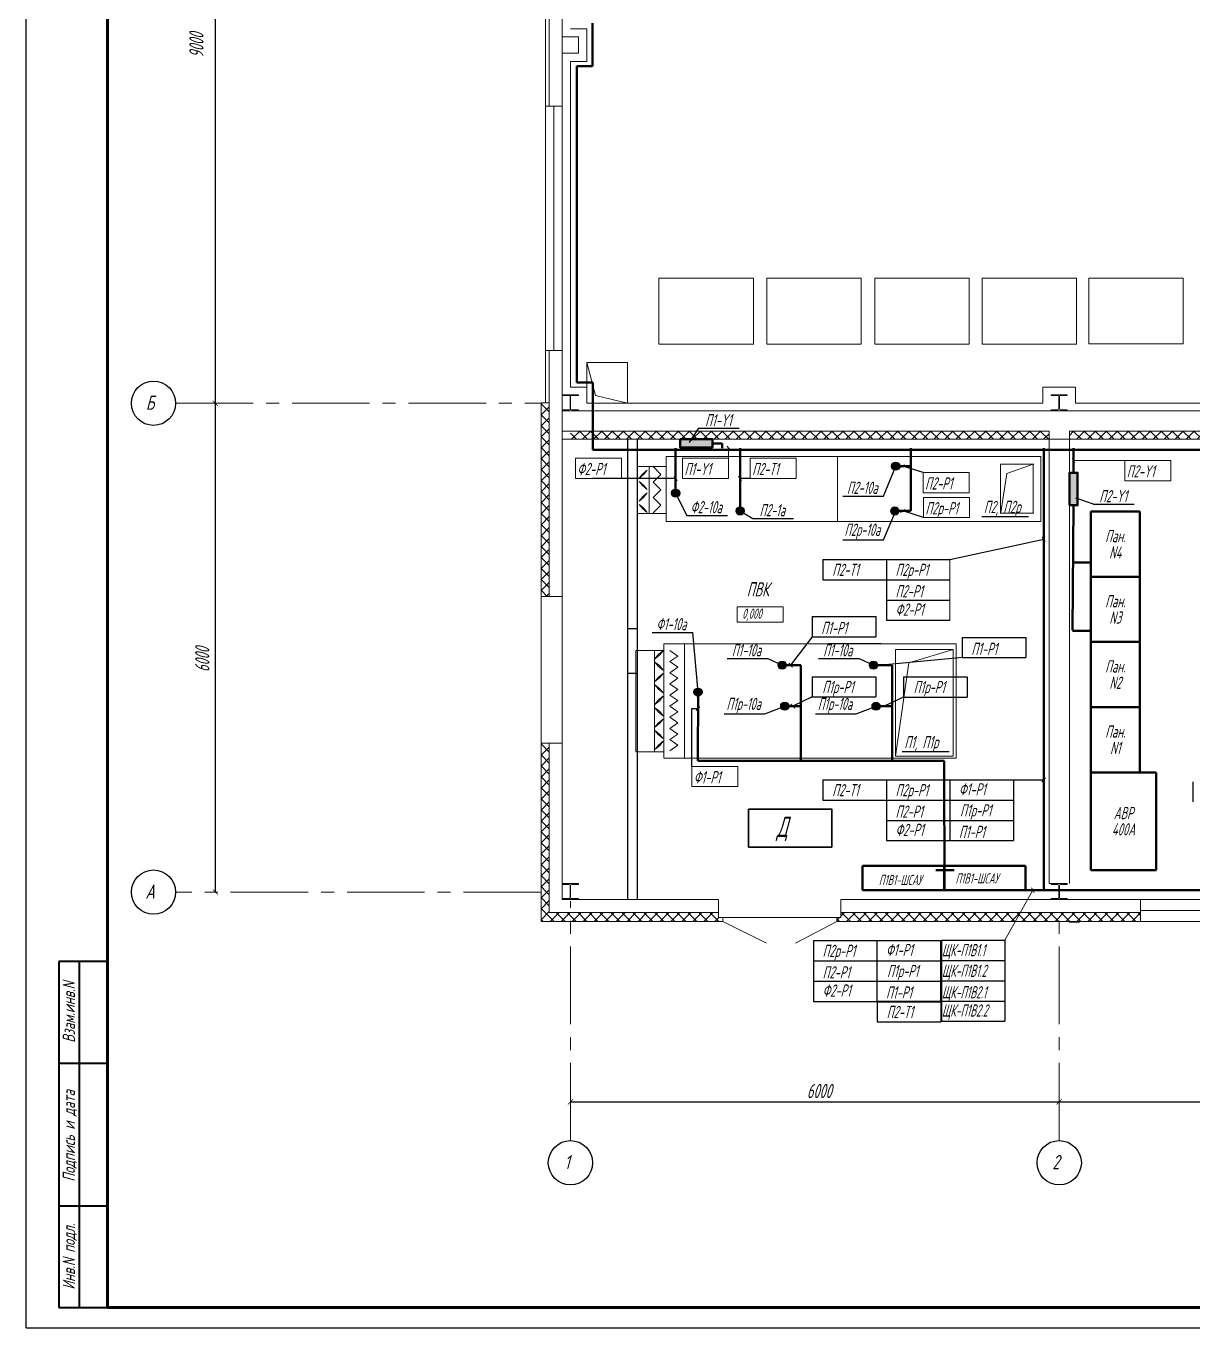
# Model space of a CAD drawing. Header units: millimetres. Extents: x -338 to 6826, y -8218 to 3153.
# Drawn here: x 2036.9 to 2323.4, y -8022.8 to -7703.1 of the extents above; entities that cross this region are included whole.
import ezdxf
from ezdxf.enums import TextEntityAlignment as Align

# ---------------------------------------------------------------- set-up
doc = ezdxf.new("R2010")
doc.units = ezdxf.units.MM
doc.linetypes.add('ACAD_ISO02W100', pattern=[15, 12, -3])
doc.linetypes.add('осевая2', pattern=[28.575, 19.05, -3.175, 3.175, -3.175])
for name, color, linetype in [('$OSIZ', 7, 'Continuous'), ('Размеры', 5, 'Continuous'), ('ТЕКСТ', 2, 'Continuous'), ('Текст.', 51, 'Continuous')]:
    doc.layers.add(name, color=color, linetype=linetype)
for name, color, linetype, lineweight in [('Выноска', 137, 'Continuous', 20), ('Оси', 130, 'Continuous', 13), ('Первичник', 210, 'Continuous', 25), ('Размерная', 4, 'Continuous', 25), ('Рамка тонкая', 5, 'Continuous', 25), ('Текст_КИП', 2, 'Continuous', 25), ('Тонкая', 5, 'Continuous', 20), ('ТОНКИЕ', 150, 'Continuous', 13), ('Щиты пульты (Вновь)', 5, 'Continuous', 50), ('Эл.кабель', 2, 'Continuous', 50)]:
    doc.layers.add(name, color=color, linetype=linetype, lineweight=lineweight)
doc.styles.add('Simplex', font='simplex.shx', dxfattribs={"width": 0.7, "oblique": 15})
pattern_1 = [(45, (2524.4062, -6904.1768), (-1.3470384, 1.3470384), []), (135, (2524.4062, -6904.1768), (-1.3470384, -1.3470384), [])]

# ---------------------------------------------------------------- blocks, each defined once
blk = doc.blocks.new('APF064500')
at = {"ltscale": 100}
for p, q in [((-100, 186.5), (-100, 198)), ((-100, 198), (100, 198)), ((-16.5, 186.5), (-100, 186.5)), ((-3.5, 24.5), (-3.5, 173.5)), ((3.5, 24.5), (3.5, 173.5)), ((100, 186.5), (16.5, 186.5)), ((100, 198), (100, 186.5)), ((-100, 0), (-100, 11.5)), ((-100, 11.5), (-16.5, 11.5)), ((100, 0), (-100, 0)), ((16.5, 11.5), (100, 11.5)), ((100, 11.5), (100, 0))]:
    blk.add_line(p, q, dxfattribs=at)
for centre, start, end in [((-16.5, 173.5), 0, 90), ((16.5, 173.5), 90, 180), ((-16.5, 24.5), 270, 0), ((16.5, 24.5), 180, 270)]:
    blk.add_arc(centre, 13, start, end, dxfattribs=at)
blk = doc.blocks.new('_ArchTick')
at = {"const_width": 0.15}
blk.add_lwpolyline([(-0.5, -0.5), (0.5, 0.5)], dxfattribs=at)

msp = doc.modelspace()

# ---------------------------------------------------------------- hatches: boundary and pattern name
at = {"layer": 'Первичник'}
h = msp.add_hatch(color=256, dxfattribs=at)
edge = h.paths.add_edge_path()
edge.add_arc((2250.44, -7811.2), 1, 0, 360)
h = msp.add_hatch(color=256, dxfattribs=at)
edge = h.paths.add_edge_path()
edge.add_arc((2196.42, -7817.84), 1, 0, 360)
h = msp.add_hatch(color=256, dxfattribs=at)
edge = h.paths.add_edge_path()
edge.add_arc((2212.25, -7822.19), 1, 0, 360)
h = msp.add_hatch(color=256, dxfattribs=at)
edge = h.paths.add_edge_path()
edge.add_arc((2250.23, -7822.21), 1, 0, 360)
h = msp.add_hatch(color=256, dxfattribs=at)
edge = h.paths.add_edge_path()
edge.add_arc((2222.56, -7860.05), 1, 0, 360)
h = msp.add_hatch(color=256, dxfattribs=at)
edge = h.paths.add_edge_path()
edge.add_arc((2244.98, -7860.06), 1, 0, 360)
h = msp.add_hatch(color=256, dxfattribs=at)
edge = h.paths.add_edge_path()
edge.add_arc((2201.91, -7866.67), 1, 0, 360)
h = msp.add_hatch(color=256, dxfattribs=at)
edge = h.paths.add_edge_path()
edge.add_arc((2223.2, -7870.13), 1, 0, 360)
h = msp.add_hatch(color=256, dxfattribs=at)
edge = h.paths.add_edge_path()
edge.add_arc((2245.62, -7870.14), 1, 0, 360)
at = {"layer": 'Размеры', "linetype": 'ByBlock', "ltscale": 0.7}
h = msp.add_hatch(color=1, dxfattribs=at)
h.dxf.hatch_style = 1
h.paths.add_polyline_path([(2201.51, -7804.61), (2197.52, -7804.61), (2197.52, -7804.73), (2201.51, -7804.73)])
h.paths.add_polyline_path([(2205.5, -7804.61), (2201.51, -7804.61), (2201.51, -7804.73), (2205.5, -7804.73)])
h.paths.add_polyline_path([(2205.5, -7804.73), (2201.51, -7804.73), (2201.51, -7806.61), (2205.5, -7806.61)])
h.paths.add_polyline_path([(2201.51, -7804.73), (2198.91, -7804.73), (2198.91, -7806.61), (2201.51, -7806.61)])
h.paths.add_polyline_path([(2198.91, -7804.75), (2197.52, -7804.75), (2197.52, -7806.61), (2198.91, -7806.61)])
h = msp.add_hatch(color=1, dxfattribs=at)
h.dxf.hatch_style = 1
h.paths.add_polyline_path([(2293.08, -7816.8), (2293.08, -7820.79), (2293.21, -7820.79), (2293.21, -7816.8)])
h.paths.add_polyline_path([(2293.08, -7812.81), (2293.08, -7816.8), (2293.21, -7816.8), (2293.21, -7812.81)])
h.paths.add_polyline_path([(2293.21, -7812.81), (2293.21, -7816.8), (2295.08, -7816.8), (2295.08, -7812.81)])
h.paths.add_polyline_path([(2293.21, -7816.8), (2293.21, -7819.41), (2295.08, -7819.41), (2295.08, -7816.8)])
h.paths.add_polyline_path([(2293.22, -7819.41), (2293.22, -7820.79), (2295.08, -7820.79), (2295.08, -7819.41)])
at = {"layer": 'ТОНКИЕ', "ltscale": 10}
h = msp.add_hatch(dxfattribs=at)
h.set_pattern_fill('ANSI37', color=256, scale=0.6)
h.set_pattern_definition(pattern_1)
h.paths.add_polyline_path([(2410.57, -7920.81), (2380.57, -7920.81), (2380.57, -7922.01), (2379.57, -7922.01), (2379.57, -7923.01), (2380.57, -7923.01), (2410.57, -7923.01)])
h.paths.add_polyline_path([(2165.37, -7795.77), (2163.37, -7795.77), (2163.37, -7801.38), (2165.37, -7800.64)])
h.paths.add_polyline_path([(2165.37, -7879.18), (2163.37, -7879.18), (2163.37, -7915.77), (2165.37, -7915.77)])
h.paths.add_polyline_path([(2163.37, -7843.18), (2165.37, -7843.18), (2165.37, -7800.64), (2163.37, -7801.38)])
h = msp.add_hatch(dxfattribs=at)
h.set_pattern_fill('ANSI37', color=256, scale=0.6)
h.set_pattern_definition(pattern_1)
h.paths.add_polyline_path([(2288.08, -7802.61), (2170.58, -7802.61), (2170.58, -7804.61), (2288.08, -7804.61)])
h.paths.add_polyline_path([(2403.57, -7802.61), (2293.08, -7802.61), (2293.08, -7804.61), (2401.57, -7804.61), (2401.57, -7915.77), (2403.57, -7915.77)])
h = msp.add_hatch(dxfattribs=at)
h.set_pattern_fill('ANSI37', color=256, scale=0.6)
h.set_pattern_definition(pattern_1)
h.paths.add_polyline_path([(2351.57, -7922.01), (2350.57, -7922.01), (2350.57, -7920.81), (2334.57, -7920.81), (2334.57, -7923.01), (2350.57, -7923.01), (2351.57, -7923.01)])
h.paths.add_polyline_path([(2310.57, -7920.81), (2290.58, -7920.81), (2290.58, -7923.01), (2310.57, -7923.01)])
h.paths.add_polyline_path([(2290.58, -7920.81), (2236.97, -7920.81), (2236.97, -7922.01), (2235.97, -7922.01), (2235.97, -7923.01), (2236.97, -7923.01), (2290.58, -7923.01)])
h.paths.add_polyline_path([(2207.97, -7922.01), (2206.97, -7922.01), (2206.97, -7920.81), (2170.58, -7920.81), (2170.58, -7923.01), (2207.97, -7923.01)])
h.paths.add_polyline_path([(2170.58, -7920.81), (2165.37, -7920.81), (2165.37, -7915.77), (2163.37, -7915.77), (2163.37, -7923.01), (2170.58, -7923.01)])

# ---------------------------------------------------------------- linework, layer by layer
at = {"layer": '$OSIZ'}
for centre in [(2068.24, -7795.77), (2068.24, -7915.77), (2170.58, -7982.21), (2290.58, -7982.21)]:
    msp.add_circle(centre, 5.43, dxfattribs=at)
at = {"lineweight": 60}
for p, q in [((2056.94, -8017.78), (2056.94, -7433.78)), ((2872.94, -8017.78), (2056.94, -8017.78))]:
    msp.add_line(p, q, dxfattribs=at)
for p, q in [((2202.05, -7801.86), (2199.71, -7805.4)), ((2202.05, -7801.86), (2212.04, -7801.86)), ((2247.46, -7818.55), (2250.44, -7811.2)), ((2196.42, -7817.84), (2199.17, -7823.31)), ((2237.47, -7818.55), (2247.46, -7818.55)), ((2298.99, -7820.52), (2294.65, -7819.03)), ((2298.99, -7820.52), (2308.97, -7820.52)), ((2199.17, -7823.31), (2209.15, -7823.31)), ((2212.25, -7822.19), (2215.37, -7824.05)), ((2215.37, -7824.05), (2225.35, -7824.05)), ((2247.46, -7829.26), (2250.44, -7822.2)), ((2271.57, -7823.54), (2283.07, -7823.54)), ((2237.47, -7829.26), (2247.46, -7829.26)), ((2190.62, -7852.02), (2200.6, -7852.02)), ((2201.91, -7866.67), (2200.6, -7852.02)), ((2209.04, -7858.44), (2219.02, -7858.44)), ((2219.02, -7858.44), (2222.56, -7860.05)), ((2231.46, -7858.45), (2241.44, -7858.45)), ((2241.44, -7858.45), (2244.98, -7860.06)), ((2208.35, -7872), (2218.33, -7872)), ((2218.33, -7872), (2223.2, -7870.13)), ((2230.77, -7872.01), (2240.75, -7872.01)), ((2240.75, -7872.01), (2245.62, -7870.14)), ((2252.06, -7881.29), (2263.56, -7881.29))]:
    msp.add_line(p, q)
at = {"color": 3}
for p, q in [((2257.17, -7812.79), (2252.15, -7811.2)), ((2196.42, -7814.21), (2176.04, -7814.21)), ((2214.74, -7814.21), (2212.25, -7814.21)), ((2257.28, -7823.83), (2252.15, -7822.2)), ((2263.74, -7834.13), (2286.79, -7829.16)), ((2232.53, -7834.13), (2248.14, -7834.13)), ((2232.53, -7834.13), (2232.53, -7839.1)), ((2248.14, -7834.13), (2263.74, -7834.13)), ((2248.14, -7834.13), (2248.14, -7839.1)), ((2248.14, -7834.13), (2248.14, -7839.1)), ((2232.53, -7839.1), (2248.14, -7839.1)), ((2248.14, -7839.1), (2263.74, -7839.1)), ((2248.14, -7839.1), (2263.74, -7839.1)), ((2248.14, -7839.1), (2248.14, -7844.07)), ((2248.14, -7844.07), (2263.74, -7844.07)), ((2248.14, -7844.07), (2263.74, -7844.07)), ((2248.14, -7844.07), (2248.14, -7849.04)), ((2229.93, -7848.12), (2245.54, -7848.12)), ((2229.93, -7848.12), (2229.93, -7853.1)), ((2245.54, -7848.12), (2245.54, -7853.1)), ((2248.14, -7849.04), (2263.74, -7849.04)), ((2229.93, -7853.1), (2224.65, -7860.05)), ((2229.93, -7853.1), (2245.54, -7853.1)), ((2229.93, -7853.1), (2245.54, -7853.1)), ((2266.78, -7853.24), (2282.38, -7853.24)), ((2266.78, -7853.24), (2266.78, -7858.21)), ((2282.38, -7853.24), (2282.38, -7858.21)), ((2225.13, -7860.51), (2224.17, -7859.59)), ((2266.86, -7858.21), (2247.07, -7860.06)), ((2266.78, -7858.21), (2282.38, -7858.21)), ((2266.78, -7858.21), (2282.38, -7858.21)), ((2229.93, -7862.9), (2245.54, -7862.9)), ((2229.93, -7862.9), (2229.93, -7867.87)), ((2245.54, -7862.9), (2245.54, -7867.87)), ((2252.36, -7862.92), (2267.96, -7862.92)), ((2252.36, -7862.92), (2252.36, -7867.89)), ((2267.96, -7862.92), (2267.96, -7867.89)), ((2229.93, -7867.87), (2225.19, -7870.11)), ((2229.93, -7867.87), (2245.54, -7867.87)), ((2252.36, -7867.89), (2247.61, -7870.12)), ((2252.36, -7867.89), (2267.96, -7867.89)), ((2200.42, -7884.91), (2200.42, -7870.73)), ((2200.42, -7870.73), (2201.91, -7870.73)), ((2202.37, -7870.25), (2201.45, -7871.21)), ((2225.66, -7870.59), (2224.69, -7869.67)), ((2232.53, -7888.23), (2248.14, -7888.23)), ((2232.53, -7888.23), (2232.53, -7893.2)), ((2248.14, -7888.23), (2263.74, -7888.23)), ((2248.14, -7888.23), (2248.14, -7893.2)), ((2248.14, -7888.23), (2248.14, -7893.2)), ((2263.74, -7888.23), (2279.35, -7888.23)), ((2263.74, -7888.23), (2279.35, -7888.23)), ((2263.74, -7888.23), (2263.74, -7893.2)), ((2263.74, -7888.23), (2263.74, -7893.2)), ((2277.43, -7888.23), (2286.79, -7888.23)), ((2279.35, -7888.23), (2279.35, -7893.2)), ((2287.25, -7887.75), (2286.33, -7888.71)), ((2323.41, -7888.67), (2323.41, -7893.64)), ((2232.53, -7893.2), (2248.14, -7893.2)), ((2248.14, -7893.2), (2263.74, -7893.2)), ((2248.14, -7893.2), (2263.74, -7893.2)), ((2248.14, -7893.2), (2248.14, -7898.17)), ((2263.74, -7893.2), (2279.35, -7893.2)), ((2263.74, -7893.2), (2279.35, -7893.2)), ((2263.74, -7893.2), (2263.74, -7898.17)), ((2263.74, -7893.2), (2263.74, -7898.17)), ((2279.35, -7893.2), (2279.35, -7898.17)), ((2248.14, -7898.17), (2263.74, -7898.17)), ((2248.14, -7898.17), (2263.74, -7898.17)), ((2248.14, -7898.17), (2248.14, -7903.14)), ((2263.74, -7898.17), (2279.35, -7898.17)), ((2263.74, -7898.17), (2279.35, -7898.17)), ((2263.74, -7898.17), (2263.74, -7903.14)), ((2263.74, -7898.17), (2263.74, -7903.14)), ((2279.35, -7898.17), (2279.35, -7903.14)), ((2248.14, -7903.14), (2263.74, -7903.14)), ((2263.74, -7903.14), (2279.35, -7903.14)), ((2263.74, -7903.14), (2279.35, -7903.14)), ((2230.24, -7927.69), (2245.84, -7927.69)), ((2230.24, -7927.69), (2230.24, -7932.66)), ((2230.24, -7927.69), (2230.24, -7932.66)), ((2245.84, -7927.66), (2261.45, -7927.66)), ((2245.84, -7927.66), (2261.45, -7927.66)), ((2245.84, -7927.66), (2245.84, -7932.63)), ((2245.84, -7927.66), (2245.84, -7932.63)), ((2245.84, -7927.69), (2245.84, -7932.66)), ((2245.84, -7927.69), (2245.84, -7932.66)), ((2261.45, -7927.66), (2261.45, -7932.63)), ((2261.65, -7927.6), (2277.26, -7927.6)), ((2261.65, -7927.6), (2261.65, -7932.57)), ((2277.26, -7927.6), (2277.26, -7932.57)), ((2230.24, -7932.66), (2245.84, -7932.66)), ((2230.24, -7932.66), (2245.84, -7932.66)), ((2230.24, -7932.66), (2230.24, -7937.63)), ((2245.84, -7932.63), (2261.45, -7932.63)), ((2245.84, -7932.63), (2261.45, -7932.63)), ((2245.84, -7932.63), (2245.84, -7937.6)), ((2245.84, -7932.63), (2245.84, -7937.6)), ((2245.84, -7932.66), (2245.84, -7937.63)), ((2245.84, -7932.66), (2245.84, -7937.63)), ((2261.45, -7932.63), (2261.45, -7937.6)), ((2261.65, -7932.57), (2277.26, -7932.57)), ((2261.65, -7932.57), (2277.26, -7932.57)), ((2261.65, -7932.57), (2261.65, -7937.55)), ((2277.26, -7932.57), (2277.26, -7937.55)), ((2230.24, -7937.63), (2245.84, -7937.63)), ((2230.24, -7937.63), (2245.84, -7937.63)), ((2230.24, -7937.63), (2230.24, -7942.6)), ((2245.84, -7937.6), (2261.45, -7937.6)), ((2245.84, -7937.6), (2261.45, -7937.6)), ((2245.84, -7937.6), (2245.84, -7942.57)), ((2245.84, -7937.6), (2245.84, -7942.57)), ((2245.84, -7937.63), (2245.84, -7942.6)), ((2245.84, -7937.63), (2245.84, -7942.6)), ((2261.45, -7937.6), (2261.45, -7942.57)), ((2261.65, -7937.55), (2277.26, -7937.55)), ((2261.65, -7937.55), (2277.26, -7937.55)), ((2261.65, -7937.55), (2261.65, -7942.52)), ((2277.26, -7937.55), (2277.26, -7942.52)), ((2230.24, -7942.6), (2245.84, -7942.6)), ((2245.84, -7942.57), (2261.45, -7942.57)), ((2245.84, -7942.57), (2261.45, -7942.57)), ((2245.91, -7942.69), (2261.51, -7942.69)), ((2245.91, -7942.69), (2245.91, -7947.66)), ((2261.51, -7942.69), (2261.51, -7947.66)), ((2261.51, -7942.69), (2261.51, -7947.66)), ((2261.65, -7942.52), (2277.26, -7942.52)), ((2261.65, -7942.52), (2277.26, -7942.52)), ((2261.65, -7942.52), (2261.65, -7947.49)), ((2277.26, -7942.52), (2277.26, -7947.49)), ((2245.91, -7947.66), (2261.51, -7947.66)), ((2261.65, -7947.49), (2277.26, -7947.49))]:
    msp.add_line(p, q, dxfattribs=at)
at = {"color": 7, "lineweight": 40}
for p, q in [((2044.96, -7932.78), (2044.96, -8017.78)), ((2056.96, -7932.78), (2044.96, -7932.78)), ((2049.96, -7932.78), (2049.96, -8017.78)), ((2044.96, -7957.78), (2056.96, -7957.78)), ((2044.96, -7992.78), (2056.96, -7992.78)), ((2044.96, -8017.78), (2056.96, -8017.78))]:
    msp.add_line(p, q, dxfattribs=at)
at = {"lineweight": 35}
msp.add_lwpolyline([(2214.34, -7895.4), (2234.73, -7895.4), (2234.73, -7904.72), (2214.34, -7904.72)], close=True, dxfattribs=at)
at = {"layer": 'Выноска', "color": 3}
for p, q in [((2209.05, -7806.26), (2209.78, -7807.38)), ((2209.42, -7806.82), (2209.42, -7811.08)), ((2252.71, -7810.84), (2251.59, -7811.56)), ((2293.72, -7809.26), (2294.44, -7810.38)), ((2294.08, -7809.82), (2308.58, -7809.82)), ((2196.05, -7813.65), (2196.78, -7814.77)), ((2211.88, -7813.65), (2212.61, -7814.77)), ((2252.71, -7821.84), (2251.59, -7822.57)), ((2286.43, -7828.6), (2287.15, -7829.72)), ((2263.74, -7834.13), (2263.74, -7849.04)), ((2284.1, -7915.32), (2277.26, -7927.6)), ((2283.74, -7914.76), (2284.47, -7915.88))]:
    msp.add_line(p, q, dxfattribs=at)
for points in [[(2171.8, -7809.24), (2183.1, -7809.24), (2183.1, -7814.21), (2171.8, -7814.21)], [(2198.12, -7809.24), (2209.42, -7809.24), (2209.42, -7814.21), (2198.12, -7814.21)], [(2214.74, -7809.24), (2226.03, -7809.24), (2226.03, -7814.21), (2214.74, -7814.21)], [(2306.69, -7809.82), (2317.98, -7809.82), (2317.98, -7814.79), (2306.69, -7814.79)], [(2257.17, -7812.79), (2268.47, -7812.79), (2268.47, -7817.76), (2257.17, -7817.76)], [(2257.28, -7818.86), (2268.58, -7818.86), (2268.58, -7823.83), (2257.28, -7823.83)], [(2200.42, -7884.91), (2211.72, -7884.91), (2211.72, -7889.88), (2200.42, -7889.88)]]:
    msp.add_lwpolyline(points, close=True, dxfattribs=at)
at = {"layer": 'Оси', "linetype": 'осевая2'}
for p, q in [((2073.67, -7795.77), (2163.37, -7795.77)), ((2163.37, -7915.77), (2073.67, -7915.77)), ((2170.58, -7976.78), (2170.58, -7918)), ((2290.58, -7976.78), (2290.58, -7920.81))]:
    msp.add_line(p, q, dxfattribs=at)
at = {"layer": 'Первичник'}
for centre in [(2250.44, -7811.2), (2196.42, -7817.84), (2212.25, -7822.19), (2250.23, -7822.21), (2222.56, -7860.05), (2244.98, -7860.06), (2201.91, -7866.67), (2223.2, -7870.13), (2245.62, -7870.14)]:
    msp.add_circle(centre, 1, dxfattribs=at)
at = {"layer": 'Размерная'}
for p, q in [((2083.43, -7915.77), (2083.43, -7495.77)), ((2170.58, -7967.26), (2650.58, -7967.26))]:
    msp.add_line(p, q, dxfattribs=at)
at = {"layer": 'Размеры', "color": 0, "linetype": 'ByBlock', "ltscale": 0.7}
for p, q in [((2184.57, -7804.61), (2184.57, -7917.61)), ((2186.97, -7804.61), (2186.97, -7917.61)), ((2184.57, -7851.04), (2186.97, -7851.04)), ((2184.57, -7862.04), (2186.97, -7862.04))]:
    msp.add_line(p, q, dxfattribs=at)
at = {"layer": 'Размеры'}
msp.add_line((2234.02, -7854.75), (2246.75, -7854.75), dxfattribs=at)
at = {"layer": 'Размеры', "color": 1, "linetype": 'ByBlock', "lineweight": 50, "ltscale": 0.7}
for points in [[(2197.52, -7804.61), (2205.5, -7804.61), (2205.5, -7806.61), (2197.52, -7806.61)], [(2293.08, -7820.79), (2293.08, -7812.81), (2295.08, -7812.81), (2295.08, -7820.79)]]:
    msp.add_lwpolyline(points, close=True, dxfattribs=at)
at = {"layer": 'Рамка тонкая'}
for q in [(2036.94, -7428.78), (2877.94, -8022.78)]:
    msp.add_line((2036.94, -8022.78), q, dxfattribs=at)
at = {"layer": 'Тонкая', "ltscale": 100}
for p, q in [((2164.49, -7690.76), (2164.49, -7722.83)), ((2165.37, -7690.76), (2165.37, -7722.83)), ((2168.57, -7722.83), (2168.57, -7690.76)), ((2164.49, -7782.83), (2164.49, -7795.69)), ((2165.37, -7782.83), (2165.37, -7843.18)), ((2168.57, -7917.61), (2168.57, -7782.83)), ((2190.57, -7797.61), (2168.57, -7797.61)), ((2390.57, -7797.61), (2190.57, -7797.61)), ((2168.57, -7802.61), (2288.08, -7802.61)), ((2259.79, -7804.61), (2503.79, -7804.61)), ((2293.08, -7802.61), (2403.57, -7802.61)), ((2168.57, -7843.18), (2163.37, -7843.18)), ((2168.57, -7879.18), (2163.37, -7879.18)), ((2165.37, -7879.18), (2165.37, -7920.81)), ((2206.97, -7917.61), (2168.57, -7917.61)), ((2206.97, -7922.01), (2206.97, -7917.61)), ((2310.57, -7917.61), (2236.97, -7917.61)), ((2236.97, -7922.01), (2236.97, -7917.61)), ((2165.37, -7920.81), (2206.97, -7920.81)), ((2236.97, -7920.81), (2310.57, -7920.81))]:
    msp.add_line(p, q, dxfattribs=at)
at = {"layer": 'Тонкая', "ltscale": 10}
for p, q in [((2168.57, -7705.83), (2172.57, -7705.83)), ((2168.57, -7709.83), (2168.57, -7705.83)), ((2172.57, -7705.83), (2172.57, -7709.83)), ((2172.57, -7709.83), (2168.57, -7709.83)), ((2163.37, -7852.67), (2163.37, -7795.69)), ((2163.37, -7795.69), (2165.37, -7795.69)), ((2168.57, -7804.61), (2288.08, -7804.61)), ((2288.08, -7913.65), (2288.08, -7802.61)), ((2293.08, -7913.65), (2293.08, -7802.61)), ((2293.08, -7804.61), (2401.57, -7804.61)), ((2163.37, -7923.01), (2163.37, -7852.67)), ((2290.58, -7913.65), (2288.08, -7913.65)), ((2310.57, -7917.61), (2310.57, -7923.01)), ((2207.97, -7923.01), (2163.37, -7923.01)), ((2206.97, -7922.01), (2207.97, -7922.01)), ((2207.97, -7923.01), (2206.97, -7923.01)), ((2207.97, -7922.01), (2207.97, -7923.01)), ((2236.97, -7922.01), (2235.97, -7922.01)), ((2235.97, -7922.01), (2235.97, -7923.01)), ((2310.57, -7923.01), (2235.97, -7923.01)), ((2235.97, -7923.01), (2236.97, -7923.01)), ((2295.56, -7923.19), (2293.06, -7923.19))]:
    msp.add_line(p, q, dxfattribs=at)
at = {"layer": 'ТОНКИЕ', "ltscale": 10}
for p, q in [((2170.58, -7703.83), (2174.58, -7703.83)), ((2174.58, -7703.83), (2174.58, -7709.83)), ((2174.58, -7711.83), (2170.58, -7711.83)), ((2174.58, -7709.83), (2174.58, -7711.83)), ((2164.49, -7722.83), (2164.49, -7782.83)), ((2164.49, -7782.83), (2168.57, -7782.83)), ((2310.57, -7917.61), (2334.57, -7917.61)), ((2310.57, -7920.31), (2334.57, -7920.31)), ((2207.97, -7922.01), (2235.97, -7922.01)), ((2207.97, -7923.01), (2218.74, -7928.31)), ((2235.97, -7923.01), (2225.85, -7928.31)), ((2310.57, -7923.01), (2334.57, -7923.01))]:
    msp.add_line(p, q, dxfattribs=at)
at = {"layer": 'ТОНКИЕ', "ltscale": 100}
for p, q in [((2170.58, -7791.77), (2170.58, -7711.83)), ((2168.57, -7722.83), (2164.49, -7722.83)), ((2164.49, -7722.83), (2164.49, -7782.83)), ((2166.53, -7722.83), (2166.53, -7782.83)), ((2168.57, -7722.83), (2168.57, -7782.83)), ((2174.58, -7791.77), (2170.58, -7791.77)), ((2174.58, -7795.77), (2174.58, -7791.77)), ((2294.58, -7791.77), (2286.58, -7791.77)), ((2286.58, -7791.77), (2286.58, -7795.77)), ((2294.58, -7795.77), (2294.58, -7791.77)), ((2286.58, -7795.77), (2174.58, -7795.77)), ((2406.58, -7795.77), (2294.58, -7795.77))]:
    msp.add_line(p, q, dxfattribs=at)
at = {"layer": 'ТОНКИЕ', "linetype": 'ACAD_ISO02W100', "ltscale": 20}
for p, q in [((2192.3, -7765.03), (2215.5, -7765.03)), ((2192.3, -7781.23), (2192.3, -7765.03)), ((2215.5, -7765.03), (2215.5, -7781.23)), ((2218.79, -7765.03), (2241.99, -7765.03)), ((2218.79, -7781.23), (2218.79, -7765.03)), ((2241.99, -7765.03), (2241.99, -7781.23)), ((2245.29, -7765.03), (2268.49, -7765.03)), ((2245.29, -7781.23), (2245.29, -7765.03)), ((2268.49, -7765.03), (2268.49, -7781.23)), ((2271.63, -7765.03), (2294.83, -7765.03)), ((2271.63, -7781.23), (2271.63, -7765.03)), ((2294.83, -7765.03), (2294.83, -7781.23)), ((2297.84, -7765.01), (2321.04, -7765.01)), ((2297.84, -7781.21), (2297.84, -7765.01)), ((2321.04, -7765.01), (2321.04, -7781.21)), ((2168.55, -7782.35), (2168.55, -7769.75)), ((2168.55, -7774.35), (2168.55, -7782.35)), ((2215.5, -7781.23), (2192.3, -7781.23)), ((2241.99, -7781.23), (2218.79, -7781.23)), ((2268.49, -7781.23), (2245.29, -7781.23)), ((2294.83, -7781.23), (2271.63, -7781.23)), ((2321.04, -7781.21), (2297.84, -7781.21)), ((2174.6, -7785.77), (2184.6, -7785.77)), ((2176.7, -7793.88), (2174.6, -7785.77)), ((2184.6, -7785.77), (2184.6, -7795.77)), ((2184.6, -7795.77), (2176.7, -7793.88)), ((2187.15, -7811.31), (2189.95, -7811.31)), ((2189.95, -7822.81), (2189.95, -7811.31)), ((2189.95, -7811.31), (2194.11, -7811.31)), ((2192.79, -7813.23), (2190.79, -7811.23)), ((2192.79, -7813.23), (2190.79, -7811.23)), ((2194.08, -7808.8), (2194.08, -7824.8)), ((2233.51, -7808.8), (2194.08, -7808.8)), ((2194.11, -7808.84), (2194.11, -7824.84)), ((2286.08, -7808.8), (2233.51, -7808.8)), ((2236.16, -7824.8), (2236.16, -7808.8)), ((2276.2, -7810.72), (2284.31, -7810.72)), ((2276.2, -7822.72), (2276.2, -7810.72)), ((2277.74, -7812.97), (2284.19, -7810.71)), ((2284.19, -7822.72), (2284.19, -7810.72)), ((2286.08, -7824.8), (2286.08, -7808.8)), ((2187.45, -7814.16), (2188.33, -7813.06)), ((2188.54, -7813.27), (2187.45, -7814.16)), ((2188.33, -7816.07), (2187.45, -7814.98)), ((2187.45, -7814.98), (2188.54, -7815.86)), ((2188.33, -7813.06), (2189.43, -7812.18)), ((2189.43, -7812.18), (2188.54, -7813.27)), ((2190.91, -7815.11), (2192.79, -7813.23)), ((2190.91, -7815.11), (2192.79, -7813.23)), ((2276.26, -7822.59), (2277.74, -7812.97)), ((2189.43, -7816.96), (2188.33, -7816.07)), ((2188.33, -7818.66), (2189.43, -7817.78)), ((2188.54, -7815.86), (2189.43, -7816.96)), ((2189.43, -7817.78), (2188.54, -7818.87)), ((2190.91, -7815.11), (2192.79, -7816.99)), ((2192.79, -7816.99), (2190.91, -7815.11)), ((2190.91, -7815.11), (2192.79, -7816.99)), ((2192.79, -7816.99), (2190.91, -7815.11)), ((2190.91, -7818.87), (2192.79, -7816.99)), ((2190.91, -7818.87), (2192.79, -7816.99)), ((2187.45, -7819.76), (2188.33, -7818.66)), ((2188.54, -7818.87), (2187.45, -7819.76)), ((2188.33, -7821.67), (2187.45, -7820.58)), ((2187.45, -7820.58), (2188.54, -7821.46)), ((2190.91, -7818.87), (2192.79, -7820.75)), ((2192.79, -7820.75), (2190.91, -7818.87)), ((2190.91, -7818.87), (2192.79, -7820.75)), ((2192.79, -7820.75), (2190.91, -7818.87)), ((2190.91, -7822.63), (2192.79, -7820.75)), ((2187.15, -7822.81), (2189.95, -7822.81)), ((2189.43, -7822.56), (2188.33, -7821.67)), ((2188.54, -7821.46), (2189.43, -7822.56)), ((2189.95, -7822.81), (2194.11, -7822.81)), ((2276.2, -7822.72), (2284.34, -7822.72)), ((2194.08, -7824.8), (2286.08, -7824.8)), ((2188.5, -7856.48), (2186.66, -7856.48)), ((2186.66, -7881.33), (2186.66, -7856.48)), ((2191.19, -7856.49), (2188.39, -7856.49)), ((2193.55, -7856.49), (2191.19, -7856.49)), ((2191.19, -7881.34), (2191.19, -7856.49)), ((2192.23, -7857.38), (2193.32, -7856.5)), ((2193.32, -7856.5), (2192.44, -7857.59)), ((2193.55, -7882.92), (2193.55, -7854.84)), ((2265.28, -7854.84), (2193.55, -7854.84)), ((2196.96, -7857.83), (2194.96, -7856.46)), ((2198.55, -7854.84), (2198.55, -7882.92)), ((2250.38, -7856.22), (2264.52, -7856.22)), ((2250.38, -7882.4), (2250.38, -7856.22)), ((2253.65, -7859.49), (2264.52, -7856.22)), ((2264.52, -7856.22), (2264.52, -7882.4)), ((2265.28, -7882.92), (2265.28, -7854.84)), ((2191.34, -7858.48), (2192.23, -7857.38)), ((2192.44, -7857.59), (2191.34, -7858.48)), ((2192.23, -7860.39), (2191.34, -7859.3)), ((2191.34, -7859.3), (2192.44, -7860.18)), ((2194.96, -7859.19), (2196.96, -7857.83)), ((2196.96, -7860.56), (2194.96, -7859.19)), ((2250.38, -7882.4), (2253.65, -7859.49)), ((2193.32, -7861.28), (2192.23, -7860.39)), ((2192.23, -7862.98), (2193.32, -7862.1)), ((2192.44, -7860.18), (2193.32, -7861.28)), ((2193.32, -7862.1), (2192.44, -7863.19)), ((2194.96, -7861.93), (2196.96, -7860.56)), ((2196.96, -7863.29), (2194.96, -7861.93)), ((2191.34, -7864.08), (2192.23, -7862.98)), ((2192.44, -7863.19), (2191.34, -7864.08)), ((2192.23, -7865.99), (2191.34, -7864.9)), ((2191.34, -7864.9), (2192.44, -7865.78)), ((2193.32, -7866.88), (2192.23, -7865.99)), ((2192.44, -7865.78), (2193.32, -7866.88)), ((2194.96, -7864.66), (2196.96, -7863.29)), ((2196.96, -7866.03), (2194.96, -7864.66)), ((2194.96, -7867.39), (2196.96, -7866.03)), ((2191.34, -7869.68), (2192.23, -7868.58)), ((2192.44, -7868.79), (2191.34, -7869.68)), ((2192.23, -7868.58), (2193.32, -7867.7)), ((2193.32, -7867.7), (2192.44, -7868.79)), ((2196.96, -7868.76), (2194.96, -7867.39)), ((2194.96, -7870.13), (2196.96, -7868.76)), ((2192.23, -7871.59), (2191.34, -7870.5)), ((2191.34, -7870.5), (2192.44, -7871.38)), ((2193.32, -7872.48), (2192.23, -7871.59)), ((2192.44, -7871.38), (2193.32, -7872.48)), ((2196.96, -7871.49), (2194.96, -7870.13)), ((2194.96, -7872.86), (2196.96, -7871.49)), ((2191.34, -7875.28), (2192.23, -7874.18)), ((2192.44, -7874.39), (2191.34, -7875.28)), ((2192.23, -7874.18), (2193.32, -7873.3)), ((2193.32, -7873.3), (2192.44, -7874.39)), ((2196.96, -7874.23), (2194.96, -7872.86)), ((2194.96, -7875.59), (2196.96, -7874.23)), ((2196.96, -7876.96), (2194.96, -7875.59)), ((2192.23, -7877.19), (2191.34, -7876.1)), ((2191.34, -7876.1), (2192.44, -7876.98)), ((2193.32, -7878.08), (2192.23, -7877.19)), ((2192.3, -7879.59), (2193.39, -7878.7)), ((2192.44, -7876.98), (2193.32, -7878.08)), ((2193.39, -7878.7), (2192.51, -7879.8)), ((2194.96, -7878.33), (2196.96, -7876.96)), ((2196.96, -7879.69), (2194.96, -7878.33)), ((2186.66, -7881.33), (2188.54, -7881.33)), ((2188.43, -7881.34), (2191.23, -7881.34)), ((2191.21, -7881.35), (2193.57, -7881.35)), ((2191.41, -7880.68), (2192.3, -7879.59)), ((2192.51, -7879.8), (2191.41, -7880.68)), ((2194.96, -7881.06), (2196.96, -7879.69)), ((2265.28, -7882.92), (2193.55, -7882.92)), ((2264.52, -7882.4), (2250.38, -7882.4))]:
    msp.add_line(p, q, dxfattribs=at)
at = {"layer": 'ТОНКИЕ', "linetype": 'ACAD_ISO02W100', "ltscale": 100}
msp.add_line((2174.6, -7795.77), (2174.6, -7785.77), dxfattribs=at)
at = {"layer": 'ТОНКИЕ', "ltscale": 10}
msp.add_lwpolyline([(2211.5, -7849.48), (2222.84, -7849.48), (2222.84, -7845.72), (2211.5, -7845.72)], close=True, dxfattribs=at)
at = {"layer": 'Щиты пульты (Вновь)'}
for p, q in [((2298.34, -7910.37), (2298.34, -7822.37)), ((2298.34, -7822.37), (2310.34, -7822.37)), ((2310.34, -7822.37), (2310.34, -7886.37)), ((2298.34, -7838.37), (2310.34, -7838.37)), ((2298.34, -7854.37), (2310.34, -7854.37)), ((2298.34, -7870.37), (2310.34, -7870.37)), ((2314.34, -7886.37), (2298.34, -7886.37)), ((2314.34, -7910.37), (2314.34, -7886.37)), ((2242.31, -7909.32), (2242.31, -7915.32)), ((2242.31, -7909.32), (2262.31, -7909.32)), ((2262.31, -7909.32), (2262.31, -7915.32)), ((2262.31, -7915.32), (2262.31, -7909.32)), ((2262.31, -7909.32), (2282.31, -7909.32)), ((2282.31, -7915.32), (2282.31, -7909.32)), ((2314.34, -7910.37), (2298.34, -7910.37)), ((2242.31, -7915.32), (2262.31, -7915.32)), ((2262.31, -7915.32), (2282.31, -7915.32))]:
    msp.add_line(p, q, dxfattribs=at)
at = {"layer": 'Эл.кабель'}
for p, q in [((2176.03, -7713), (2176.03, -7702.46)), ((2172.19, -7790.65), (2172.19, -7713)), ((2172.19, -7713), (2176.03, -7713)), ((2172.19, -7790.65), (2176.07, -7790.65)), ((2176.07, -7790.65), (2176.07, -7807.19)), ((2384.14, -7807.19), (2176.07, -7807.19)), ((2196.42, -7817.84), (2196.42, -7806.82)), ((2205.5, -7805.61), (2207.84, -7805.61)), ((2207.84, -7805.61), (2207.84, -7806.82)), ((2212.25, -7822.19), (2212.25, -7806.82)), ((2254.16, -7806.82), (2254.16, -7822.2)), ((2286.79, -7806.82), (2286.79, -7915.32)), ((2294.08, -7806.82), (2294.08, -7812.81)), ((2250.44, -7811.2), (2254.16, -7811.2)), ((2294.08, -7820.79), (2293.86, -7851.44)), ((2250.44, -7822.2), (2254.16, -7822.2)), ((2294.03, -7834.85), (2298.62, -7834.85)), ((2293.85, -7851.65), (2298.44, -7851.65)), ((2222.56, -7860.05), (2227.15, -7860.05)), ((2227.18, -7883.4), (2227.15, -7860.05)), ((2244.98, -7860.06), (2249.57, -7860.06)), ((2249.6, -7883.41), (2249.57, -7860.06)), ((2201.91, -7866.67), (2201.9, -7883.56)), ((2223.2, -7870.13), (2227.15, -7870.13)), ((2245.62, -7870.14), (2249.57, -7870.14)), ((2201.9, -7883.56), (2262.31, -7883.58)), ((2262.45, -7915.31), (2262.31, -7883.58)), ((2260.32, -7910.38), (2264.8, -7910.38)), ((2262.42, -7915.32), (2286.79, -7915.32)), ((2399.29, -7915.32), (2286.77, -7915.32))]:
    msp.add_line(p, q, dxfattribs=at)

# ---------------------------------------------------------------- block references
at = {"xscale": 1.25, "yscale": 1.25, "zscale": 1.25}
for p, rotation in [((2083.43, -7795.77), 270), ((2083.43, -7915.77), 270), ((2170.58, -7967.26), 180), ((2290.58, -7967.26), 180)]:
    msp.add_blockref('_ArchTick', p, dxfattribs=dict(at, rotation=rotation))
at = {"layer": 'Тонкая', "ltscale": 100, "xscale": 0.02, "yscale": 0.02, "zscale": 0.02}
for p in [(2170.57, -7797.61), (2170.57, -7797.61), (2290.57, -7797.61), (2170.57, -7917.61), (2290.57, -7917.61)]:
    msp.add_blockref('APF064500', p, dxfattribs=at)

# ---------------------------------------------------------------- texts
at = {"color": 2, "style": 'Simplex', "oblique": 15, "width": 0.7}
for s, p in [('Взам.инв.N', (2048.96, -7945.28)), ('Подпись и дата', (2048.96, -7975.64)), ('Инв.N подл.', (2048.96, -8005.28))]:
    msp.add_text(s, height=3, rotation=90, dxfattribs=at).set_placement(p, align=Align.CENTER)
at = {"lineweight": -3, "style": 'Simplex', "oblique": 15, "width": 0.7, "flags": 4}
for tag, p in [('Б', (2067.4, -7797.37)), ('А', (2067.4, -7917.37)), ('1', (2169.75, -7983.81)), ('2', (2289.75, -7983.81))]:
    msp.add_attdef(tag, text='А', height=3.5, dxfattribs=at).set_placement(p, align=Align.CENTER)
at = {"layer": 'ТЕКСТ', "lineweight": 20, "style": 'Simplex', "oblique": 15, "width": 0.6}
for s, p in [('Пан.', (2304.34, -7828.37)), ('N4', (2304.34, -7832.37)), ('Пан.', (2304.34, -7844.37)), ('N3', (2304.34, -7848.37)), ('Пан.', (2304.34, -7860.37)), ('N2', (2304.34, -7864.37)), ('Пан.', (2304.34, -7876.37)), ('N1', (2304.34, -7880.37)), ('АВР', (2306.34, -7896.37)), ('400А', (2306.34, -7900.37))]:
    msp.add_text(s, height=3, dxfattribs=at).set_placement(p, align=Align.MIDDLE_CENTER)
at = {"layer": 'Текст.', "style": 'Simplex', "oblique": 15}
for s, width, p in [('П1-Y1', 0.6, (2206.89, -7799.91)), ('П2-10а', 0.58, (2242.22, -7816.5)), ('П2-Y1', 0.6, (2303.82, -7818.56)), ('Ф2-10а', 0.58, (2203.91, -7821.26)), ('П2-1а', 0.58, (2220.12, -7822)), ('П2р-10а', 0.58, (2242.22, -7827.21)), ('Ф1-10а', 0.58, (2195.37, -7849.97)), ('П1-10а', 0.58, (2213.79, -7856.39)), ('П1-10а', 0.58, (2236.21, -7856.4)), ('П1р-10а', 0.58, (2213.09, -7869.95)), ('П1р-10а', 0.58, (2235.51, -7869.96))]:
    msp.add_text(s, height=3, dxfattribs=dict(at, width=width)).set_placement(p, align=Align.MIDDLE)
for s, height, width, p in [('Ф2-Р1', 3, 0.6, (2172.25, -7813.41)), ('П1-Y1', 3, 0.6, (2198.57, -7813.41)), ('П2-Т1', 3, 0.6, (2215.19, -7813.41)), ('П2-Y1', 3, 0.6, (2307.14, -7813.98)), ('П2-Р1', 3, 0.6, (2257.62, -7816.95)), ('П2р-Р1', 3, 0.6, (2257.73, -7823.03)), ('П2, П2р', 3, 0.6, (2272.06, -7822.71)), ('П2-Т1', 3, 0.6, (2234.85, -7838.15)), ('П2р-Р1', 3, 0.6, (2250.38, -7838.15)), ('П2-Р1', 3, 0.6, (2250.38, -7843.42)), ('Ф2-Р1', 3, 0.6, (2250.38, -7847.9)), ('П1-Р1', 3, 0.6, (2232.14, -7852.44)), ('П1-Р1', 3, 0.6, (2268.99, -7857.56)), ('П1р-Р1', 3, 0.6, (2232.41, -7866.92)), ('П1р-Р1', 3, 0.6, (2254.83, -7866.93)), ('П1, П1р', 3, 0.6, (2252.55, -7880.46)), ('Ф1-Р1', 3, 0.6, (2200.87, -7889.07)), ('П2-Т1', 3, 0.6, (2234.85, -7892.25)), ('П2р-Р1', 3, 0.6, (2250.38, -7892.25)), ('Ф1-Р1', 3, 0.6, (2265.95, -7892.05)), ('П2-Р1', 3, 0.6, (2250.38, -7897.52)), ('П1р-Р1', 3, 0.6, (2266.22, -7897.22)), ('Д', 5, 0.58, (2221.18, -7902.24)), ('Ф2-Р1', 3, 0.6, (2250.38, -7902)), ('П1-Р1', 3, 0.6, (2265.95, -7902.49)), ('П1В1-ШСАУ', 2.5, 0.6, (2246.28, -7914.04)), ('П1В1-ШСАУ', 2.5, 0.6, (2265.11, -7913.66)), ('П2р-Р1', 3, 0.6, (2232.48, -7931.7)), ('Ф1-Р1', 3, 0.6, (2248.05, -7931.49)), ('ЩК-П1В1.1', 3, 0.55, (2261.78, -7931.52)), ('П2-Р1', 3, 0.6, (2232.48, -7936.98)), ('П1р-Р1', 3, 0.6, (2248.32, -7936.65)), ('ЩК-П1В1.2', 3, 0.55, (2261.78, -7936.59)), ('Ф2-Р1', 3, 0.6, (2232.48, -7941.45)), ('П1-Р1', 3, 0.6, (2248.05, -7941.92)), ('ЩК-П1В2.1', 3, 0.55, (2261.78, -7941.86)), ('П2-Т1', 3, 0.6, (2248.22, -7946.71)), ('ЩК-П1В2.2', 3, 0.55, (2261.78, -7946.34))]:
    msp.add_text(s, height=height, dxfattribs=dict(at, width=width)).set_placement(p)
at = {"layer": 'Текст_КИП', "style": 'Simplex', "oblique": 15, "width": 0.6}
for s, p in [('9000', (2080.52, -7710.92)), ('6000', (2081.95, -7861.74))]:
    msp.add_text(s, height=3.5, rotation=90, dxfattribs=at).set_placement(p)
msp.add_text('6000', height=3.5, dxfattribs=at).set_placement((2228.63, -7966.36))
at = {"layer": 'ТОНКИЕ', "style": 'Simplex', "oblique": 15, "width": 0.6}
for s, height, p in [('ПВК', 3.5, (2213.85, -7843.2)), ('0,000', 2.5, (2212.74, -7848.66))]:
    msp.add_text(s, height=height, dxfattribs=at).set_placement(p)

doc.saveas('drawing.dxf')
